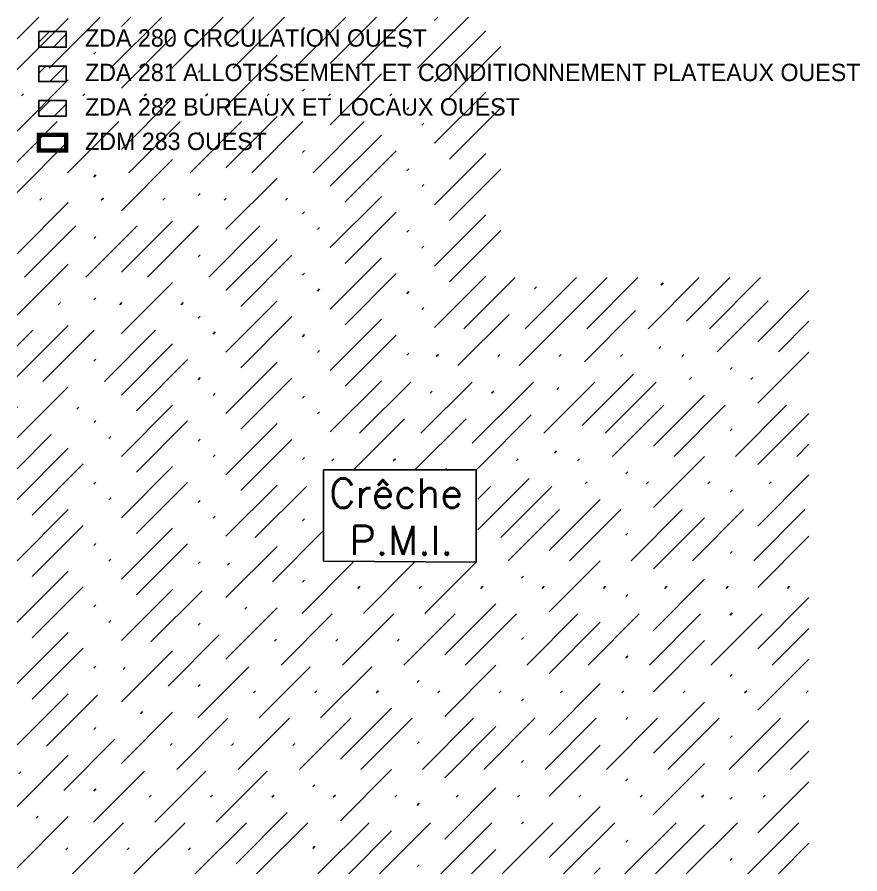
# Model space of a CAD drawing. Header units: millimetres. Extents: x 336 to 452, y 10719 to 10810.
# Drawn here: x 341.9 to 371.02, y 10719.23 to 10748.83 of the extents above; entities that cross this region are included whole.
import ezdxf

# ---------------------------------------------------------------- set-up
doc = ezdxf.new("R2010")
doc.units = ezdxf.units.MM
doc.header["$LTSCALE"] = 5
doc.linetypes.add('DISCONTINU', pattern=[0.75, 0.5, -0.25])
doc.linetypes.add('MIXTE', pattern=[1, 0.5, -0.25, 0, -0.25])
for name, color, linetype in [('800 Espace-vert', 8, 'Continuous'), ('Créche PMI', 8, 'Continuous'), ('JCC-ZONING ZDA-ZDM', 5, 'Continuous')]:
    doc.layers.add(name, color=color, linetype=linetype)
doc.styles.add('SIMPLEX', font='SIMPLEX')
pattern_1 = [(45, (336.7296, 10544.9881), (-0.3367596, 0.3367596), [])]

# ---------------------------------------------------------------- blocks, each defined once
blk = doc.blocks.new('BROCA0P-G55')
at = {"layer": '800 Espace-vert', "color": 6, "linetype": 'MIXTE'}
for p, q in [((0.961651, 29.600143), (0.20956, 28.848051)), ((0.209567, 27.787305), (2.022398, 29.600136)), ((3.083144, 29.600128), (0.209574, 26.726559)), ((0.209582, 25.665812), (4.14389, 29.600121)), ((5.204636, 29.600114), (0.209589, 24.605066)), ((0.209596, 23.54432), (6.265383, 29.600106)), ((7.326129, 29.600099), (0.209603, 22.483573)), ((0.209611, 21.424087), (8.385616, 29.600092)), ((9.446362, 29.600084), (0.209618, 20.363341)), ((0.209625, 19.302594), (10.507108, 29.600077)), ((11.567854, 29.60007), (0.209633, 18.241848)), ((0.20964, 17.181102), (12.628601, 29.600062)), ((13.689347, 29.600055), (0.209647, 16.120356)), ((0.209655, 15.059609), (14.750093, 29.600048)), ((15.81084, 29.60004), (0.209662, 13.998863)), ((0.209669, 12.938117), (16.871586, 29.600033)), ((16.919465, 28.587159), (0.209677, 11.87737)), ((0.209684, 10.816624), (16.919472, 27.526412)), ((16.91948, 26.465666), (0.209691, 9.755878)), ((0.209699, 8.695131), (16.919487, 25.40492)), ((16.919494, 24.344174), (0.209706, 7.634385)), ((0.209713, 6.574899), (16.919502, 23.284687)), ((16.919509, 22.223941), (0.209721, 5.514152)), ((0.209728, 4.453406), (16.919516, 21.163194)), ((17.417139, 20.600063), (0.209735, 3.39266)), ((6.364481, 0.000623), (26.963855, 20.599997)), ((11.833779, 13.95595), (18.477885, 20.600056)), ((19.538631, 20.600049), (12.894525, 13.955942)), ((23.781616, 20.600019), (16.130942, 12.949345)), ((16.130949, 11.888599), (24.842363, 20.600012)), ((25.903109, 20.600005), (16.130957, 10.827852)), ((16.207152, 14.086308), (22.72087, 20.600027)), ((21.660124, 20.600034), (17.706918, 16.646829)), ((19.206685, 19.207349), (20.599378, 20.600041)), ((27.574228, 20.150877), (7.423967, 0.000615)), ((8.484714, 0.000608), (27.574236, 19.09013)), ((13.955271, 13.955935), (19.206685, 19.207349)), ((27.574243, 18.029384), (9.54546, 0.000601)), ((10.606206, 0.000593), (27.57425, 16.968638)), ((17.706918, 16.646829), (15.016018, 13.955928)), ((27.574258, 15.907891), (11.666952, 0.000586)), ((12.727699, 0.000579), (27.574265, 14.847145)), ((16.076764, 13.95592), (16.207152, 14.086308)), ((27.574272, 13.786399), (13.788445, 0.000572)), ((0.209743, 2.331913), (10.801385, 12.923556)), ((14.849191, 0.000564), (27.57428, 12.725653)), ((10.801392, 11.86281), (0.20975, 1.271167)), ((27.574287, 11.664906), (15.909938, 0.000557)), ((0.209757, 0.210421), (10.8014, 10.802063)), ((11.824982, 10.764892), (1.060749, 0.000659)), ((2.121496, 0.000652), (12.885729, 10.764885)), ((13.946475, 10.764878), (3.182242, 0.000645)), ((4.242988, 0.000637), (15.007221, 10.76487)), ((16.067967, 10.764863), (5.303734, 0.00063)), ((16.970684, 0.00055), (27.574294, 10.60416)), ((27.574302, 9.543414), (18.03143, 0.000542)), ((19.092177, 0.000535), (27.574309, 8.482667)), ((27.574316, 7.421921), (20.152923, 0.000528)), ((21.213669, 0.00052), (27.574324, 6.361175)), ((27.574331, 5.301688), (22.273156, 0.000513)), ((23.333902, 0.000506), (27.574338, 4.240942)), ((27.574346, 3.180196), (24.394648, 0.000498)), ((25.455395, 0.000491), (27.574353, 2.119449)), ((27.57436, 1.058703), (26.516141, 0.000484))]:
    blk.add_line(p, q, dxfattribs=at)

msp = doc.modelspace()

# ---------------------------------------------------------------- hatches: boundary and pattern name
at = {"layer": 'JCC-ZONING ZDA-ZDM'}
h = msp.add_hatch(dxfattribs=at)
h.set_pattern_fill('ANSI31', color=31, scale=0.15, style=0)
h.set_pattern_definition([(45, (333.1104, 10545.80045), (-0.3367596, 0.3367596), [])])
h.paths.add_polyline_path([(342.648, 10748.33), (343.594, 10748.33), (343.594, 10747.793), (342.648, 10747.793)])
h = msp.add_hatch(dxfattribs=at)
h.set_pattern_fill('ANSI31', color=113, scale=0.15, style=0)
h.set_pattern_definition(pattern_1)
h.paths.add_polyline_path([(342.648, 10747.14), (343.594, 10747.14), (343.594, 10746.603), (342.648, 10746.603)])
h = msp.add_hatch(dxfattribs=at)
h.set_pattern_fill('ANSI31', color=201, scale=0.15, style=0)
h.set_pattern_definition(pattern_1)
h.paths.add_polyline_path([(342.648, 10745.95), (343.594, 10745.95), (343.594, 10745.413), (342.648, 10745.413)])

# ---------------------------------------------------------------- linework, layer by layer
at = {"layer": 'Créche PMI', "color": 7}
for p, q in [((352.49, 10730.033), (352.491, 10733.187)), ((352.491, 10733.187), (357.766, 10733.187)), ((357.766, 10733.187), (357.757, 10729.996)), ((357.757, 10729.996), (352.49, 10730.033))]:
    msp.add_line(p, q, dxfattribs=at)
at = {"layer": 'JCC-ZONING ZDA-ZDM', "color": 31}
msp.add_lwpolyline([(342.648, 10748.33), (343.594, 10748.33), (343.594, 10747.793), (342.648, 10747.793)], close=True, dxfattribs=at)
at = {"layer": 'JCC-ZONING ZDA-ZDM', "color": 113}
msp.add_lwpolyline([(342.648, 10747.14), (343.594, 10747.14), (343.594, 10746.603), (342.648, 10746.603)], close=True, dxfattribs=at)
at = {"layer": 'JCC-ZONING ZDA-ZDM', "color": 201}
msp.add_lwpolyline([(342.648, 10745.95), (343.594, 10745.95), (343.594, 10745.413), (342.648, 10745.413)], close=True, dxfattribs=at)
at = {"layer": 'JCC-ZONING ZDA-ZDM', "color": 5, "const_width": 0.15}
msp.add_lwpolyline([(342.648, 10744.76), (343.594, 10744.76), (343.594, 10744.222), (342.648, 10744.222)], close=True, dxfattribs=at)

# ---------------------------------------------------------------- block references
at = {"layer": 'Créche PMI'}
msp.add_blockref('BROCA0P-G55', (341.689, 10719.231), dxfattribs=at)

# ---------------------------------------------------------------- texts
at = {"layer": 'Créche PMI', "color": 7, "linetype": 'DISCONTINU', "style": 'SIMPLEX'}
for s, p in [('Crêche', (352.687, 10731.881)), ('P.M.I.', (353.388, 10730.251))]:
    msp.add_text(s, height=1.0055, dxfattribs=at).set_placement(p)
at = {"layer": 'JCC-ZONING ZDA-ZDM', "color": 31, "insert": (344.246, 10748.411), "char_height": 0.6, "width": 18.5478, "attachment_point": 1}
msp.add_mtext('ZDA 280 CIRCULATION OUEST', dxfattribs=at)
at = {"layer": 'JCC-ZONING ZDA-ZDM', "color": 113, "insert": (344.246, 10747.221), "char_height": 0.6, "width": 62.89893, "attachment_point": 1}
msp.add_mtext('ZDA 281 ALLOTISSEMENT ET CONDITIONNEMENT PLATEAUX OUEST', dxfattribs=at)
at = {"layer": 'JCC-ZONING ZDA-ZDM', "color": 201, "insert": (344.246, 10746.03), "char_height": 0.6, "width": 18.5478, "attachment_point": 1}
msp.add_mtext('ZDA 282 BUREAUX ET LOCAUX OUEST', dxfattribs=at)
at = {"layer": 'JCC-ZONING ZDA-ZDM', "color": 5, "insert": (344.246, 10744.84), "char_height": 0.6, "width": 18.5478, "attachment_point": 1}
msp.add_mtext('ZDM 283 OUEST', dxfattribs=at)

doc.saveas('drawing.dxf')
